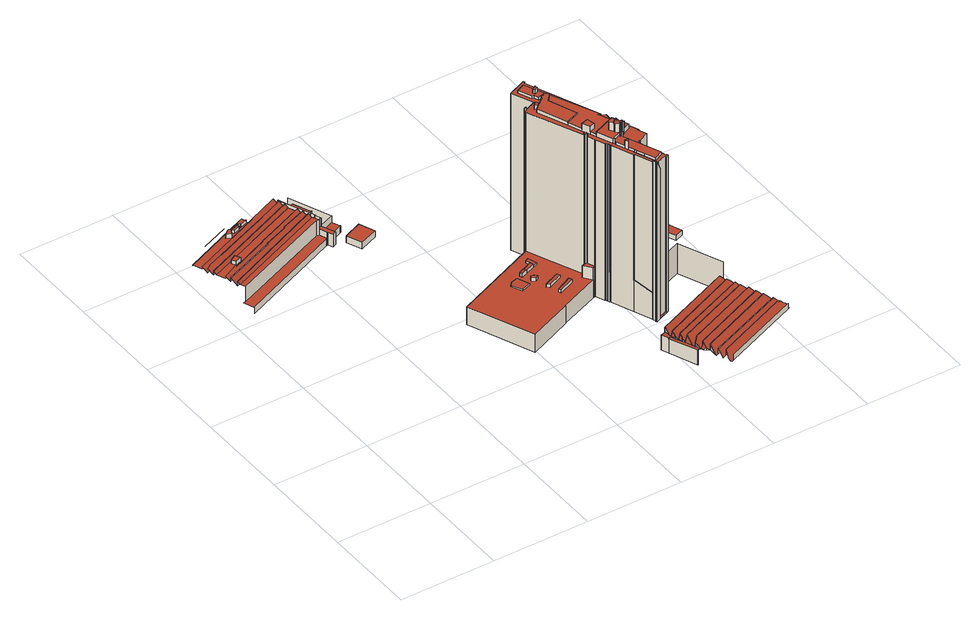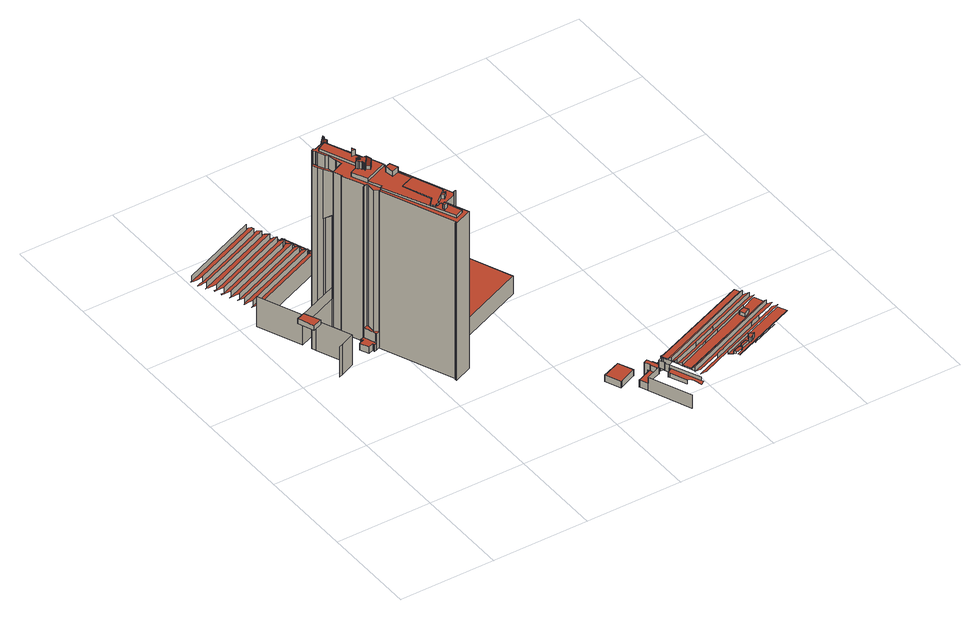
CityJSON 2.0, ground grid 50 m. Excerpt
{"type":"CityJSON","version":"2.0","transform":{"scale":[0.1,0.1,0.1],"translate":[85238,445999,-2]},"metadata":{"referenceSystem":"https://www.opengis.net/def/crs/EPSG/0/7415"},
"CityObjects":{
"building1":{"type":"Building","attributes":{"b3_bag_bag_overlap":0,"b3_dak_type":"slanted","b3_h_dak_50p":8.63,"b3_h_dak_70p":10.26,"b3_h_dak_max":26.25,"b3_h_dak_min":-1.54,"b3_h_maaiveld":-1,"b3_kas_warenhuis":false,"b3_mutatie_ahn3_ahn4":false,"b3_opp_buitenmuur":28676.54,"b3_opp_dak_plat":14548.22,"b3_opp_dak_schuin":4583.28,"b3_opp_grond":20533.47,"b3_opp_scheidingsmuur":342.63,"b3_reconstructie_onvolledig":false,"b3_rmse_lod12":5.09,"b3_rmse_lod13":1.66,"b3_rmse_lod22":0.667,"b3_val3dity_lod12":"[]","b3_val3dity_lod13":"[]","b3_val3dity_lod22":"[]","b3_volume_lod12":193575.48,"b3_volume_lod13":195659.55,"b3_volume_lod22":186169.72,"geconstateerd":false,"oorspronkelijkbouwjaar":1957,"status":"Pand in gebruik"},"children":["building1-1"]},
"building1-1":{"type":"BuildingPart","parents":["building1"],"geometry":[{"type":"MultiSurface","lod":"2.2","boundaries":[[[0,1,2,3]],[[4,5,1,0]],[[0,3,6,4]],[[7,8,9,10,11]],[[3,2,12,6]],[[13,14,15,16]],[[6,12,5,4]],[[17,18,19,20]],[[21,22,23]],[[24,25,26,27,28]],[[29,30,31,32]],[[33,34,30,29]],[[35,36,13,16,37,38,39,40,41,42,43,44,45,46,47]],[[48,49,50,31]],[[51,52,53,54,55]],[[17,20,56,57,58,59,60,61,9,8,62,63,64,65,66,67,68,69]],[[29,32,70,71,33]],[[31,30,34,72,73,74,75,76,77,78,79,80,24,28,81,48]],[[71,72,34,33]],[[32,31,50,82,73,70]],[[83,84,85,86,87,88,89,90,91,15,14,92,93,94,95,96,97,98]],[[22,21,99]],[[70,73,72,71]],[[19,18,100,101,102,103,104,105,106,107,108,109],[2,1,5,12]],[[73,82,110,74]],[[74,110,111,75]],[[112,75,111,113,114]],[[115,116,44,43,117,118]],[[119,105,120,115,118]],[[114,113,121,122]],[[123,124,125,126,127,128]],[[129,130,123,128]],[[131,132,133,134]],[[36,92,14,13]],[[135,76,75,112]],[[136,62,8,7]],[[69,100,18,17]],[[114,122,137,138,135,112]],[[49,139,140,141,142,143,144,145,146,147,121,113,111,110,82,50]],[[83,148,139,49,48,84]],[[122,121,147,137]],[[137,147,146,138]],[[149,150,151,152,153,54,53,154,155,156,157,131,134]],[[138,146,145,76,135]],[[76,145,144,77]],[[77,144,143,78]],[[158,78,143,142,159]],[[160,79,78,158]],[[159,142,141,161]],[[160,158,159,161,162,163,164]],[[68,101,100,69]],[[161,141,140,165,162]],[[166,63,62,136]],[[162,165,167,163]],[[165,140,139,148]],[[168,169,170,171,166,136,7,11,172,126,125,173,174]],[[171,64,63,166]],[[175,176,130,129,51,55,177,178,179]],[[104,120,105]],[[67,102,101,68]],[[170,180,65,64,171]],[[44,116,45]],[[120,104,181,116,115]],[[103,182,181,104]],[[102,183,182,103]],[[183,102,67,66]],[[65,180,66]],[[169,184,180,170]],[[168,185,184,169]],[[186,174,173]],[[174,186,185,168]],[[125,124,173]],[[130,187,124,123]],[[55,54,153,188,177]],[[134,133,189,149]],[[176,190,187,130]],[[149,189,191,150]],[[150,191,192,151]],[[175,193,190,176]],[[179,194,193,175]],[[177,188,195,178]],[[151,192,196,152]],[[178,195,197,194,179]],[[188,153,152,198]],[[198,152,196,199,200]],[[200,199,201,202]],[[203,204,205,206]],[[194,197,207,208]],[[209,207,197,195,188,198,200,202,210,211,212]],[[213,214,215,216,217,218,219,220,221,222,205,204,223,224,225,226]],[[202,201,227,210]],[[204,228,229,223]],[[223,229,230,224]],[[231,232,233,234]],[[235,236,228,204,203]],[[237,238,232,231]],[[208,207,239,240,238,237]],[[209,241,239,207]],[[234,233,236,235]],[[212,242,241,209]],[[211,243,242,212]],[[210,227,244,243,211]],[[243,244,245,246]],[[246,245,247,248]],[[224,230,249,225]],[[226,250,251,213]],[[225,249,250,226]],[[241,242,243,246,248,252,253,254,255,256,257,240,239]],[[238,240,257,258]],[[248,247,259,252]],[[258,257,260,261,262]],[[256,263,260,257]],[[252,259,264,253]],[[253,264,265,254]],[[255,266,263,256]],[[254,265,266,255]]],"semantics":{"surfaces":[{"type":"WallSurface","on_footprint_edge":false},{"type":"RoofSurface"},{"type":"WallSurface","on_footprint_edge":true}],"values":[0,0,1,0,0,0,0,0,0,0,0,0,1,0,0,1,1,1,0,0,1,0,0,1,0,0,0,0,1,0,0,1,2,0,0,0,0,1,1,0,0,0,1,0,0,0,0,0,0,1,0,0,0,0,0,1,0,1,0,0,0,0,0,0,0,0,0,0,0,0,0,0,0,0,2,0,2,2,0,0,0,2,0,0,2,2,0,0,1,1,2,0,0,0,0,0,0,0,0,0,0,2,2,2,0,0,0,1,0,2,2,2,2,2,2,2]}}]},
"building2":{"type":"Building","attributes":{"b3_dak_type":"slanted","b3_h_dak_50p":9.5,"b3_h_dak_70p":16.16,"b3_h_dak_max":95.53,"b3_h_dak_min":0,"b3_h_maaiveld":-0.699,"b3_kas_warenhuis":false,"b3_mutatie_ahn3_ahn4":false,"b3_opp_buitenmuur":37404.99,"b3_opp_dak_plat":9185.78,"b3_opp_dak_schuin":8436.25,"b3_opp_grond":14200.08,"b3_opp_scheidingsmuur":0,"b3_reconstructie_onvolledig":false,"b3_rmse_lod12":20.87,"b3_rmse_lod13":2.45,"b3_rmse_lod22":0.759,"b3_val3dity_lod12":"[]","b3_val3dity_lod13":"[]","b3_val3dity_lod22":"[303]","b3_volume_lod12":239375.83,"b3_volume_lod13":277302.59,"b3_volume_lod22":269147.59,"geconstateerd":false,"oorspronkelijkbouwjaar":1972,"status":"Pand in gebruik"},"children":["building2-1"]},
"building2-1":{"type":"BuildingPart","parents":["building2"],"geometry":[{"type":"MultiSurface","lod":"2.2","boundaries":[[[267,268,269,270]],[[270,269,271,272]],[[273,274,268,267]],[[275,276,277,278]],[[279,280,276,275]],[[279,275,278,281,282]],[[278,277,283,281]],[[282,284,280,279]],[[272,271,285,286]],[[281,283,284,282]],[[287,288,289,290]],[[291,292,293,294]],[[294,293,295,296]],[[297,298,287,290]],[[299,300,301,302]],[[298,303,304,288,287]],[[290,289,305,306,297]],[[307,308,292,291]],[[309,310,311,312]],[[294,296,313,314,307,291]],[[315,316,273,267,270,272,286,317,318],[283,277,276,280,284],[319,320,321,322,323,305,289,288,304,324,325],[295,293,292,308,326,327],[301,300,328,329],[330,311,310,331]],[[314,326,308,307]],[[296,295,327,313]],[[313,327,326,314]],[[297,306,303,298]],[[332,328,300,299]],[[333,303,306,334]],[[302,335,332,299]],[[302,301,329,335]],[[336,331,310,309]],[[333,337,324,304,303]],[[306,305,323,338,334]],[[312,339,336,309]],[[312,311,330,339]],[[286,285,340,317]],[[341,342,343,344,345]],[[334,338,337,333]],[[346,347,342,341]],[[348,325,324,337]],[[349,320,319,350]],[[350,319,325,348]],[[351,352,347,346]],[[344,343,353,354]],[[345,344,355,356]],[[349,350,348,337,338,357,358]],[[359,360,361,362,351,346,341,345,356]],[[338,323,322,357]],[[358,321,320,349]],[[354,353,363,364]],[[362,365,352,351]],[[366,367,368,369]],[[335,329,328,332]],[[364,363,367,366,370]],[[356,355,371,372]],[[373,372,371,374]],[[360,375,361]],[[376,377,374]],[[378,359,356]],[[359,379,375,360]],[[370,366,380,381]],[[382,376,383,384]],[[385,386,372,373]],[[386,387,378,356,372]],[[384,383,388,389]],[[381,390,391,392,393,394,395,396,397,388,383,376,374,371,355,344,354,364,370]],[[398,362,361]],[[399,389,388,397,400]],[[387,401,379,359,378]],[[339,330,331,336]],[[357,322,321,358]],[[400,397,402]],[[403,404,365,362,398]],[[389,399,405]],[[406,387,386,385]],[[407,382,384,389,405]],[[407,408,377,376,382]],[[396,409,397]],[[381,380,410,390]],[[411,396,395]],[[394,412,395]],[[413,394,393,414]],[[415,402,397,409]],[[390,410,416,391]],[[417,418,416,410]],[[414,393,392,419]],[[420,421,422,423]],[[424,417,421,420]],[[425,415,409,396,411]],[[419,392,391]],[[415,426,402]],[[423,422,427,428]],[[423,428,429,424,420]],[[429,430,418,417,424]],[[431,432,412,394,413]],[[428,427,433]],[[434,435,436,437]],[[438,439,430,429]],[[440,441,442,443,444]],[[445,446,274,273,447]],[[443,442,446,445]],[[448,449,440,444]],[[444,443,450,448]],[[449,451,452,441,440]],[[448,450,451,449]],[[447,273,316,453]],[[454,318,317,455]],[[456,315,318,454]],[[457,453,316,315,456,458]],[[455,317,340,459,460]],[[458,456,461,462]],[[463,464,461,456,454,455,460,465]],[[457,458,462,466,467,468]],[[462,461,464,469,466]],[[460,459,470,465]],[[471,465,470,472,473]],[[466,469,474,467]],[[468,475,453,457]],[[473,472,476,477]],[[469,464,463,478]],[[479,480,481,482,483]],[[478,463,465,471]],[[467,474,475,468]],[[484,485,452,451]],[[477,476,486,487]],[[488,489,480,479]],[[487,486,490,491]],[[491,490,492,493,494]],[[495,496,497,498]],[[493,492,499,500]],[[482,481,501,502]],[[498,497,489,488,503]],[[504,500,499,505,506,507]],[[506,505,508,509]],[[494,493,510,511]],[[500,512,510,493]],[[513,512,500,504]],[[507,506,514,515]],[[516,514,506,509]],[[517,516,509,518]],[[511,510,512,513]],[[515,514,516,517]],[[519,502,501,520,521,522]],[[503,523,495,498]],[[518,509,508,524,525,526]],[[521,520,527,528]],[[503,488,529,523]],[[523,529,530,496,495]],[[531,528,527,532,533]],[[526,525,534,535]],[[536,537,485,484]],[[525,524,538,539]],[[540,541,542,543]],[[525,539,544,534]],[[545,546,541,540]],[[547,548,546,545]],[[535,534,544,549]],[[550,551,502,519]],[[550,519,522,552]],[[522,521,553,552]],[[554,539,538,548,547]],[[533,532,555,556,557]],[[556,555,558,559]],[[559,558,560,561]],[[549,544,539,554]],[[562,561,560,563,564,565]],[[557,556,566,567]],[[554,547,545,540,543,568,569,570,549]],[[564,563,571,572]],[[573,574,575,571]],[[576,577,574,573]],[[575,574,577,578]],[[572,571,575,578,579]],[[577,580,581,578]],[[565,582,562]],[[483,482,583,584]],[[579,578,581,585,586]],[[543,542,587,588,568]],[[582,589,561,562]],[[590,591,580,577,576]],[[565,564,589,582]],[[592,593,530,529]],[[552,553,551,550]],[[569,594,570]],[[595,596,597,598]],[[586,585,599,600,601]],[[600,599,591,590]],[[556,559,561,589,564,572,579,586,601,602,603,604,605,566]],[[568,588,606,569]],[[598,597,607,608]],[[529,488,479,483,584,609,610,611,612,613,614,592]],[[567,566,605,615]],[[608,607,616,617]],[[617,616,618,619]],[[620,621,622,623,624,625,626,627,628,629,630,631,632,633,634,635,636,637,638,639,640,641,642,536,484,451,450,443,445,447,453,475,474,469,478,471,473,477,487,491,494,511,513,504,507,515,517,518,526,535,549,570,594,643,644,645,646,647,648,649],[555,532,527,520,501,481,480,489,497,496,530,593,650,651,652,653,618,616,607,597,596,654,655,656,657,658,659,660,661,662,663,664,665,666,667,668,669,670,600,590,576,573,571,563,560,558]],[[671,654,596,595]],[[614,650,593,592]],[[502,551,553,521,528,672,673,674,671,595,598,608,617,619,675,676,677,678,679,583,482],[680,681,682,683,684]],[[685,686,687,688,689]],[[690,683,682,691]],[[642,692,537,536]],[[688,687,693,694]],[[594,569,606,695,643]],[[584,583,679,609]],[[689,688,696]],[[697,698,686,685]],[[613,651,650,614]],[[601,600,670,602]],[[619,618,653,675]],[[615,605,604,699]],[[695,606,588,700]],[[588,587,701,700]],[[694,693,702,703]],[[699,604,603,704]],[[705,697,685,689,696]],[[706,684,683,690]],[[707,672,528,531]],[[691,682,681,708]],[[708,709,706,690,691]],[[704,603,669,668,710]],[[439,711,712,713,714,715,431,413,414,419,391,416,418,430]],[[612,676,652,651,613]],[[609,679,678,610]],[[703,702,716,717]],[[710,668,667,718]],[[719,403,398,361,375,379,401,720,721,722]],[[723,720,401,387,406]],[[708,681,680,709]],[[718,667,666,724]],[[709,680,684,706]],[[533,557,567,615,699,704,710,718,724,725,716,702,693,687,686,698,726,727,728,729,730,731,732,733,734,735,736,737,738,739,707,531]],[[675,653,652,676]],[[740,705,696]],[[602,670,669,603]],[[705,726,698,697]],[[432,741,742,743,425,411,395,412]],[[724,666,665,725]],[[725,665,664,744]],[[717,716,745,746]],[[611,677,676,612]],[[399,400,402,426,747,748,749,750,407,405]],[[746,745,751,752]],[[744,664,663,753]],[[752,751,754,755]],[[755,754,756,757]],[[744,753,758,759,760,761,756,754,751,745,716,725]],[[717,746,752,755,757,762,763,764,765,766,767,768,769,770,771,772,773,774,775,740,696,688,694,703]],[[775,727,726,705,740]],[[776,758,753,777]],[[743,747,426,415,425]],[[777,753,663,662,778]],[[779,759,758,776]],[[757,756,761,762]],[[773,729,728,774]],[[621,780,781,622]],[[610,678,677,611]],[[643,695,700,644]],[[774,728,727,775]],[[622,781,782,783,784,623]],[[772,730,729,773]],[[620,785,780,621]],[[623,784,786,787,624]],[[778,662,661,788]],[[789,763,760,759,779]],[[788,790,791,792,793,789,779,776,777,778]],[[624,787,794,625]],[[762,761,760,763]],[[793,764,763,789]],[[792,765,764,793]],[[788,661,660,790]],[[771,731,730,772]],[[790,660,659,738,791]],[[791,738,737,765,792]],[[770,732,731,771]],[[644,700,701,795,645]],[[769,733,732,770]],[[649,796,785,620]],[[787,786,797,798]],[[799,800,783,782]],[[801,802,782,781]],[[625,794,803,626]],[[648,804,796,649]],[[803,794,787,798,805]],[[647,806,804,648]],[[780,785,796,804,806,807,808,809,801,781]],[[765,737,736,766]],[[768,734,733,769]],[[646,807,806,647]],[[802,810,811,812,799,782]],[[626,803,805,627]],[[645,795,813,807,646]],[[798,797,814,805]],[[767,735,734,768]],[[674,655,654,671]],[[811,815,816,817,812]],[[812,817,800,799]],[[766,736,735,767]],[[627,805,814,818,628]],[[640,819,820,641]],[[810,821,815,811]],[[802,822,821,810]],[[809,823,822,802,801]],[[807,813,824,808]],[[641,820,692,642]],[[808,824,823,809]],[[738,659,658,739]],[[672,657,656,673]],[[673,656,655,674]],[[639,825,826,819,640]],[[739,658,657,672,707]],[[628,818,827,629]],[[828,711,439,438]],[[638,829,825,639]],[[830,831,832,833,834,835,836,837,838,839,840,841,842,843,844,845,846,847,848]],[[635,849,850,636]],[[406,385,373,374,377,408,851,852,853,854,855,856,723]],[[857,858,435,434]],[[859,860,826,825]],[[637,861,829,638]],[[833,862,863,834]],[[636,850,861,637]],[[864,865,866,867,868,869]],[[825,829,861,850,849,870,871,872,859]],[[634,870,849,635]],[[872,873,874,860,859]],[[631,875,876,877,632]],[[632,877,878,879,633]],[[630,880,875,631]],[[871,881,873,872]],[[629,827,882,880,630]],[[870,883,881,871]],[[828,438,429,428,433,435,858,884,885,886,887]],[[719,888,889,404,403]],[[890,891,876,875]],[[633,879,883,870,634]],[[882,892,893,890,875,880]],[[893,894,891,890]],[[895,892,882,827]],[[896,897,874,873]],[[750,898,851,408,407]],[[892,899,894,893]],[[879,878,900,901]],[[902,903,899,892,895]],[[904,905,906,907]],[[907,906,908,909]],[[909,908,897,896]],[[896,873,881,883,879,901,910,911,912,913,914,904,907,909]],[[911,915,916,912]],[[910,917,915,911]],[[901,900,917,910]],[[715,918,741,432,431]],[[914,919,905,904]],[[912,916,920,913]],[[921,922,844,843,923]],[[913,920,919,914]],[[924,925,926,927,928,929,930,857,434,437,931,932,867,866]],[[817,816,933,934]],[[869,935,936,863,862,937,938,939,940,941,942,864]],[[943,944,903,902]],[[945,946,947,948]],[[948,947,944,943]],[[888,719,722]],[[949,950,951,952]],[[934,933,953,954]],[[955,956,946,945]],[[957,958,950,949]],[[952,959,957,949]],[[952,951,960,959]],[[961,962,956,955]],[[959,960,958,957]],[[963,964,962,961]]],"semantics":{"surfaces":[{"type":"WallSurface","on_footprint_edge":true},{"type":"WallSurface","on_footprint_edge":false},{"type":"RoofSurface"}],"values":[0,0,0,1,1,2,1,1,0,1,1,1,1,2,1,1,1,1,1,2,2,1,1,1,1,1,2,2,1,1,1,1,2,1,0,0,1,0,1,1,1,0,0,1,2,2,1,1,0,0,0,1,0,1,1,1,1,1,1,1,1,1,2,1,2,1,1,1,1,1,1,0,1,1,2,1,1,1,1,1,1,2,1,1,1,1,1,1,1,1,1,2,1,1,1,1,1,0,0,0,2,1,0,1,1,1,1,1,0,1,2,2,1,0,0,1,1,0,1,1,1,1,0,0,1,0,0,1,0,1,1,0,0,1,2,1,1,2,1,1,1,1,2,0,1,1,1,1,1,0,0,0,2,0,0,1,1,2,1,0,1,1,1,1,1,1,2,1,1,1,2,1,0,2,1,0,0,1,0,1,1,1,1,1,0,0,2,1,1,2,1,1,1,2,1,1,2,1,1,0,1,1,1,1,1,1,1,1,1,2,0,1,1,2,1,1,1,2,1,2,1,1,1,1,2,1,1,1,1,2,1,1,1,1,2,1,1,1,1,2,1,1,1,1,2,2,1,1,1,1,1,1,1,1,1,1,1,1,1,1,1,1,1,2,1,1,1,1,1,1,1,1,1,0,1,1,1,1,1,1,1,2,1,2,1,1,1,2,1,0,1,1,1,0,1,1,1,0,0,0,0,0,0,0,1,1,1,0,1,1,1,1,2,1,2,1,0,1,1,1,1,2,1,0,0,0,1,1,1,1,2,0,0,1,2,0,1,0,1,0,0,0,0,0,0,2,0,0,0,1,0,0,1,0,2,0,2,0,0,0,1,1,0,0,1,2,1,0,1,0]}}]},
"building3":{"type":"Building","attributes":{"b3_dak_type":"horizontal","b3_h_dak_50p":2.84,"b3_h_dak_70p":2.86,"b3_h_dak_max":3.03,"b3_h_dak_min":2.74,"b3_h_maaiveld":-0.611,"b3_kas_warenhuis":false,"b3_mutatie_ahn3_ahn4":false,"b3_opp_buitenmuur":130.46,"b3_opp_dak_plat":88.42,"b3_opp_dak_schuin":0,"b3_opp_grond":88.24,"b3_opp_scheidingsmuur":0,"b3_reconstructie_onvolledig":false,"b3_rmse_lod12":0.0324,"b3_rmse_lod13":0.0324,"b3_rmse_lod22":0.0299,"b3_val3dity_lod12":"[]","b3_val3dity_lod13":"[]","b3_val3dity_lod22":"[]","b3_volume_lod12":306.03,"b3_volume_lod13":306.03,"b3_volume_lod22":305.13,"geconstateerd":false,"oorspronkelijkbouwjaar":1960,"status":"Pand in gebruik"},"children":["building3-1"]},
"building3-1":{"type":"BuildingPart","parents":["building3"],"geometry":[{"type":"Solid","lod":"2.2","boundaries":[[[[965,966,967,968,969,970,971,972]],[[973,970,969,974]],[[975,966,965,976]],[[976,965,972,977]],[[978,968,967,979]],[[979,967,966,975]],[[980,971,970,973]],[[974,969,968,978]],[[977,972,971,980]],[[977,980,973,974,978,979,975,976]]]],"semantics":{"surfaces":[{"type":"GroundSurface"},{"type":"WallSurface","on_footprint_edge":true},{"type":"RoofSurface"}],"values":[[0,1,1,1,1,1,1,1,1,2]]}}]}
},
"vertices":[
[152,1790,153],[152,1790,133],[164,1769,133],[164,1769,153],[182,1808,153],[182,1808,133],[194,1780,153],[354,1799,146],[354,1799,124],[81,1690,127],[81,1690,129],[81,1690,149],[194,1780,132],[189,1870,148],[189,1870,124],[138,1849,124],[138,1849,148],[347,1829,146],[347,1829,132],[151,1747,133],[151,1747,145],[256,1998,146],[256,1998,147],[115,1940,146],[355,2021,135],[355,2021,133],[355,2021,132],[4,1876,132],[4,1876,133],[230,1950,158],[230,1950,134],[255,1940,133],[255,1940,158],[249,1967,158],[249,1967,134],[567,2024,146],[442,1972,146],[54,1815,148],[54,1812,146],[34,1803,146],[33,1803,146],[36,1799,143],[43,1782,129],[46,1775,123],[578,1996,123],[576,1999,126],[573,2007,132],[574,2007,132],[246,1923,133],[246,1923,131],[255,1940,131],[111,1617,132],[111,1617,129],[111,1617,48],[634,1829,48],[634,1829,133],[151,1752,149],[77,1716,145],[71,1714,145],[70,1714,145],[76,1702,136],[80,1693,129],[353,1803,127],[480,1853,125],[480,1856,127],[614,1908,125],[614,1910,126],[603,1936,146],[433,1865,146],[346,1830,147],[269,1969,158],[261,1971,158],[261,1971,134],[269,1969,134],[271,1971,134],[277,1974,134],[319,1988,134],[322,1989,134],[324,1989,134],[330,2000,135],[358,2013,135],[23,1830,132],[269,1969,130],[393,1984,147],[246,1923,146],[23,1830,145],[22,1830,145],[24,1827,143],[31,1811,129],[34,1803,122],[54,1812,122],[54,1815,124],[442,1972,122],[567,2024,122],[565,2029,126],[562,2035,132],[561,2036,133],[561,2037,134],[555,2052,147],[257,1999,146],[346,1830,132],[433,1865,132],[603,1936,131],[586,1980,131],[584,1979,131],[318,1869,132],[52,1759,133],[71,1714,133],[77,1716,133],[151,1752,133],[271,1971,130],[277,1974,130],[277,1974,148],[283,1962,131],[283,1962,148],[578,1996,146],[578,1996,126],[46,1775,129],[46,1775,146],[52,1759,132],[584,1979,132],[316,1972,130],[316,1972,147],[626,1880,147],[626,1880,126],[626,1880,123],[95,1656,119],[95,1656,129],[95,1656,144],[100,1643,132],[632,1864,133],[122,1564,48],[122,1564,10],[657,1785,10],[657,1785,48],[319,1988,147],[353,1803,149],[319,1978,147],[322,1979,147],[393,1984,130],[372,1997,130],[332,1983,130],[333,1986,130],[324,1989,130],[322,1989,130],[319,1988,130],[322,1979,130],[319,1978,130],[393,1984,132],[657,1786,48],[660,1787,48],[660,1786,48],[665,1789,48],[649,1830,48],[98,1612,48],[103,1600,48],[120,1562,48],[122,1563,48],[324,1989,148],[333,1986,148],[330,2000,147],[332,1983,148],[372,1997,147],[362,2002,147],[358,2013,147],[372,1997,133],[480,1853,147],[362,2002,133],[621,1892,133],[619,1897,138],[614,1908,147],[480,1856,150],[90,1668,129],[624,1885,126],[622,1890,131],[647,1834,133],[638,1858,133],[649,1830,133],[651,1831,133],[649,1835,133],[614,1908,126],[584,1979,126],[586,1980,126],[603,1936,126],[619,1897,126],[621,1892,126],[622,1890,126],[632,1864,127],[649,1830,81],[657,1786,10],[638,1858,126],[660,1787,10],[660,1786,10],[647,1834,127],[649,1835,127],[651,1831,81],[665,1789,10],[649,1835,81],[665,1789,81],[667,1789,10],[667,1789,81],[678,1763,10],[678,1763,81],[649,1899,126],[649,1899,110],[581,2049,108],[581,2049,126],[668,1843,81],[668,1843,126],[673,1833,81],[698,1772,81],[687,1800,81],[686,1801,81],[632,2013,110],[620,2015,109],[620,2016,109],[610,2034,109],[596,2075,109],[582,2064,108],[579,2061,108],[578,2061,108],[579,2058,108],[583,2050,108],[650,1899,110],[647,1906,110],[672,1923,111],[667,1930,111],[698,1772,10],[649,1899,85],[650,1899,85],[647,1906,85],[655,1873,126],[655,1873,85],[659,1875,85],[659,1875,126],[659,1876,126],[659,1876,85],[669,1843,126],[669,1843,85],[668,1843,48],[669,1843,48],[673,1833,48],[686,1801,48],[687,1800,48],[687,1800,10],[693,1791,10],[693,1791,48],[690,1799,10],[690,1799,48],[672,1923,85],[667,1930,85],[632,2013,85],[762,1829,48],[762,1828,48],[765,1829,48],[764,1832,48],[763,1832,48],[746,1874,48],[746,1874,84],[762,1829,10],[746,1874,10],[657,2089,10],[657,2089,84],[763,1832,10],[762,1828,10],[765,1829,10],[764,1832,10],
[853,967,113],[853,967,13],[991,631,13],[991,631,113],[1219,726,13],[1219,726,113],[1294,1150,113],[1294,1150,13],[1096,976,121],[1096,976,113],[1121,921,113],[1121,921,121],[1111,992,122],[1111,992,113],[1171,938,122],[1145,1000,122],[1171,938,113],[1145,1000,113],[1218,726,13],[1218,726,113],[1170,1016,135],[1170,1016,113],[1175,1002,113],[1175,1002,135],[1199,973,131],[1199,973,113],[1193,957,113],[1193,957,131],[1213,947,113],[1213,947,132],[1206,1014,133],[1199,1029,133],[1224,886,129],[1224,886,113],[1236,874,113],[1236,874,129],[1199,1029,130],[1199,1029,113],[1206,1014,113],[1206,1014,130],[1214,966,132],[1214,966,113],[1249,826,130],[1249,826,113],[1254,813,113],[1254,813,130],[1226,956,132],[1215,968,132],[1411,855,113],[1414,871,113],[1424,810,113],[1395,852,113],[1254,1061,113],[1246,1080,113],[1264,1089,113],[1279,1043,113],[1256,1034,113],[1251,1053,113],[1254,1054,113],[1215,968,113],[1226,956,113],[1304,922,113],[1313,908,113],[1338,847,113],[1330,864,113],[1304,922,128],[1251,1053,130],[1256,1034,130],[1313,908,128],[1330,864,130],[1251,1053,123],[1256,1034,122],[1338,847,130],[1424,810,13],[1462,331,97],[1462,331,13],[1478,293,13],[1478,293,93],[1478,293,97],[1473,335,97],[1473,335,13],[1254,1054,123],[1246,1080,123],[1254,1061,123],[1474,334,97],[1474,334,13],[1536,152,13],[1536,152,97],[1493,299,93],[1493,299,97],[1279,1043,123],[1264,1089,124],[1498,301,97],[1493,307,97],[1493,308,97],[1489,340,97],[1537,152,13],[1537,152,97],[1489,340,13],[1538,150,96],[1538,150,13],[1537,149,13],[1537,149,96],[1538,150,97],[1501,279,93],[1501,279,97],[1501,279,105],[1507,264,94],[1493,307,96],[1508,262,94],[1508,262,92],[1498,301,106],[1498,301,91],[1545,152,96],[1545,152,97],[1508,262,96],[1515,243,94],[1515,243,96],[1505,287,109],[1505,287,108],[1503,303,115],[1516,244,94],[1516,244,98],[1552,153,97],[1552,155,96],[1552,166,96],[1545,174,96],[1542,180,96],[1537,192,96],[1536,195,95],[1522,231,95],[1489,340,121],[1516,244,107],[1522,231,97],[1503,303,91],[1523,231,97],[1489,342,122],[1489,342,13],[1521,251,110],[1503,303,121],[1522,268,122],[1522,268,92],[1536,195,94],[1552,153,96],[1536,195,98],[1542,180,86],[1542,180,116],[1545,174,111],[1538,238,124],[1552,153,95],[1555,153,96],[1555,153,94],[1552,166,103],[1555,149,97],[1555,149,96],[1559,139,96],[1559,139,97],[1555,153,99],[1538,238,127],[1538,238,97],[1568,132,96],[1568,132,106],[1568,153,121],[1568,153,90],[1568,206,127],[1568,206,97],[1580,123,96],[1585,125,127],[1585,125,96],[1583,84,96],[1583,84,99],[1569,162,127],[1569,162,96],[1292,1158,913],[1292,1158,13],[1293,1156,13],[1293,1156,895],[1293,1156,913],[1295,1150,895],[1295,1150,13],[1294,1150,895],[1302,1160,913],[1301,1162,913],[1302,1160,895],[1301,1162,895],[1301,1162,13],[1414,871,895],[1395,852,182],[1424,810,182],[1411,855,182],[1414,871,909],[1411,855,907],[1433,814,13],[1433,814,182],[1420,856,182],[1420,856,909],[1438,813,182],[1421,854,182],[1434,812,182],[1421,854,909],[1424,855,909],[1423,865,910],[1421,854,895],[1434,812,13],[1434,812,895],[1435,811,13],[1435,811,895],[1424,855,895],[1423,865,895],[1437,812,13],[1437,812,895],[1438,813,895],[1333,1122,913],[1333,1122,895],[1396,970,895],[1396,970,908],[1396,970,913],[1361,1187,895],[1361,1187,13],[1457,764,13],[1457,764,895],[1356,1142,913],[1356,1142,895],[1460,765,13],[1460,765,895],[1463,758,13],[1463,758,182],[1463,758,895],[1353,1164,919],[1353,1164,895],[1336,1145,895],[1336,1145,917],[1465,755,13],[1465,755,182],[1425,900,895],[1425,900,908],[1356,1142,915],[1465,755,895],[1469,745,13],[1469,745,182],[1469,745,895],[1470,741,13],[1470,741,182],[1468,755,182],[1468,755,895],[1469,753,182],[1469,753,895],[1472,746,182],[1472,746,895],[1474,742,182],[1474,742,895],[1470,741,895],[1425,900,937],[1442,860,895],[1442,860,908],[1442,860,937],[1366,1149,915],[1517,628,13],[1517,628,190],[1517,628,895],[1454,830,895],[1454,830,908],[1366,1149,913],[1366,1149,895],[1454,830,920],[1489,747,895],[1489,747,920],[1520,630,190],[1520,630,895],[1315,1299,895],[1315,1299,13],[1558,533,13],[1558,533,158],[1558,514,915],[1558,514,13],[1560,507,13],[1560,507,915],[1560,534,158],[1560,515,908],[1560,515,13],[1554,532,908],[1554,532,13],[1560,534,894],[1461,912,936],[1461,912,908],[1469,868,937],[1469,868,908],[1558,533,898],[1495,745,895],[1495,745,908],[1495,745,920],[1493,736,895],[1493,736,908],[1512,692,895],[1512,692,908],[1512,692,939],[1519,674,895],[1519,674,908],[1519,674,939],[1497,752,908],[1497,752,920],[1584,517,859],[1580,527,859],[1565,522,894],[1531,646,895],[1531,646,908],[1530,645,895],[1530,645,182],[1531,646,182],[1534,635,895],[1534,635,182],[1535,635,182],[1535,635,908],[1534,635,13],[1535,635,13],[1531,692,939],[1467,998,908],[1467,998,913],[1552,595,13],[1552,595,908],[1584,517,13],[1584,517,14],[1531,692,908],[1574,541,894],[1574,541,13],[1398,1176,913],[1398,1176,895],[1580,527,894],[1344,1285,908],[1344,1285,895],[1371,1217,895],[1371,1217,908],[1575,541,13],[1575,541,894],[1575,541,908],[1620,564,908],[1538,763,908],[1537,761,908],[1534,767,908],[1580,527,14],[1379,1214,895],[1379,1214,908],[1410,1144,913],[1442,1180,914],[1425,1199,913],[1419,1194,913],[1412,1188,913],[1402,1188,913],[1534,767,920],[1382,1215,895],[1382,1215,908],[1392,1191,895],[1392,1191,908],[1614,606,894],[1604,616,894],[1595,657,894],[1595,658,894],[1594,661,894],[1587,694,895],[1596,698,895],[1596,696,895],[1600,700,894],[1652,724,894],[1632,767,894],[1638,766,894],[1590,881,895],[1603,887,895],[1601,891,895],[1580,883,895],[1577,890,895],[1579,937,895],[1554,950,895],[1561,953,895],[1405,1329,895],[1412,1332,895],[1410,1339,895],[1628,544,894],[1631,536,894],[1644,542,894],[1640,549,894],[1635,559,894],[1632,558,894],[1630,570,894],[1402,1188,895],[1412,1188,895],[1419,1194,895],[1419,1199,895],[1386,1304,895],[1550,947,895],[1540,943,895],[1569,878,895],[1606,797,895],[1563,779,895],[1561,778,895],[1563,775,895],[1557,776,895],[1556,775,895],[1551,766,895],[1548,773,895],[1546,772,895],[1546,769,895],[1544,770,895],[1538,763,895],[1620,564,894],[1386,1304,908],[1569,878,908],[1540,943,908],[1550,947,908],[1419,1199,908],[1419,1194,908],[1425,1199,908],[1442,1180,908],[1410,1144,908],[1405,1238,908],[1409,1228,908],[1392,1220,908],[1387,1232,908],[1406,1241,908],[1509,813,964],[1509,813,920],[1521,792,920],[1521,792,964],[1521,792,970],[1387,1232,932],[1392,1220,933],[1410,1339,13],[1525,784,920],[1525,784,964],[1628,544,20],[1526,798,963],[1524,829,943],[1524,829,920],[1537,761,920],[1631,536,20],[1631,536,13],[1541,773,920],[1541,773,963],[1538,763,920],[1540,815,941],[1406,1241,934],[1569,878,920],[1409,1228,934],[1405,1238,934],[1544,770,920],[1968,328,97],[1977,320,88],[1984,335,97],[1974,345,107],[1955,367,127],[1546,775,920],[1546,775,963],[1546,769,920],[1898,511,122],[1910,474,93],[1922,479,93],[1905,502,114],[1910,474,123],[1546,772,920],[1548,773,920],[1540,815,920],[1547,823,920],[1546,813,920],[1548,807,920],[1552,804,920],[1555,808,920],[1554,803,920],[1562,796,920],[1568,796,920],[1566,792,920],[1574,785,920],[1561,781,920],[1563,779,920],[1606,797,920],[1540,815,960],[1955,367,97],[1969,373,97],[1936,403,127],[1551,766,919],[1549,776,920],[1549,776,963],[1936,403,97],[1950,409,97],[1938,425,112],[1930,436,122],[1552,780,921],[1552,780,962],[1556,775,921],[1549,783,921],[1549,783,962],[1550,788,921],[1550,788,962],[1555,776,921],[1557,777,921],[1560,782,922],[1558,786,922],[1558,786,961],[1560,782,961],[1561,780,961],[1561,781,961],[1574,785,960],[1566,792,960],[1568,796,959],[1562,796,960],[1554,803,960],[1555,808,960],[1552,804,960],[1548,807,960],[1546,813,960],[1547,823,959],[1555,776,965],[1556,775,966],[1557,776,966],[1557,777,966],[1604,616,820],[1595,657,820],[1595,657,590],[1595,657,182],[1595,658,182],[1614,606,820],[1594,661,182],[1594,661,795],[1563,775,967],[1560,782,965],[1561,778,966],[1563,779,966],[1561,781,965],[1561,780,965],[1587,694,829],[1644,542,13],[1630,570,820],[1604,674,182],[1604,674,803],[1608,662,589],[1608,662,182],[1625,606,820],[1625,606,545],[1596,698,829],[1632,558,820],[1596,696,827],[1635,559,820],[1640,549,820],[1651,553,820],[1639,583,820],[1623,622,557],[1610,653,582],[1611,654,582],[1640,549,13],[1596,696,182],[1610,653,13],[1611,654,13],[1611,654,182],[1600,700,182],[1405,1329,13],[1412,1332,13],[1623,622,13],[1625,606,13],[1639,583,13],[1651,553,13],[1561,953,102],[1561,953,13],[1652,724,182],[1968,328,127],[1554,950,102],[2030,201,112],[2020,211,122],[2013,206,121],[2001,210,127],[1622,53,127],[1616,34,116],[1614,32,115],[1614,30,113],[1610,16,104],[1614,5,96],[1615,4,95],[1619,3,93],[1619,2,92],[1631,6,92],[2037,174,92],[2043,177,92],[2042,183,96],[2039,194,105],[2036,199,110],[1580,883,102],[1577,890,102],[1930,436,92],[1931,437,92],[1939,445,95],[1939,447,97],[1938,448,97],[1923,462,112],[1983,291,127],[1983,291,97],[1561,952,102],[1561,952,13],[1579,937,102],[2001,210,97],[1622,53,96],[2007,248,122],[2007,248,119],[2007,248,91],[1599,81,92],[1599,81,122],[1599,81,123],[1601,891,102],[1579,949,102],[1579,959,102],[1579,959,48],[1579,959,13],[1638,766,20],[1638,766,13],[1590,881,13],[1603,887,13],[1603,887,48],[1632,767,22],[1579,949,48],[1652,724,22],[1601,891,48],[1990,285,91],[1994,292,94],[1999,299,98],[1977,320,119],[1898,511,118],[1898,511,13],[1646,745,20],[1646,745,13],[1661,728,16],[1653,748,15],[1653,748,13],[1661,728,182],[1593,965,49],[1593,965,13],[1930,436,117],[1661,728,13],[1622,895,13],[1622,895,49],[1662,726,182],[1662,726,13],[1596,952,49],[1596,952,13],[1592,961,13],[1592,961,49],[1594,962,13],[1594,962,49],[1621,898,49],[1619,897,49],[1615,906,49],[1641,916,49],[1621,963,49],[1619,897,13],[1615,906,13],[1621,898,13],[1955,367,121],[1621,963,13],[1641,916,13],[2037,174,122],[2037,174,119],[1631,6,123],[2011,250,91],[2016,255,93],[2018,257,94],[2017,258,95],[2016,260,97],[2008,268,104],[1990,285,121],[1584,81,96],[1586,76,92],[1830,744,13],[1830,744,182],[1599,76,119],[1598,43,96],[2013,206,90],[2020,211,91],[2033,218,93],[2032,221,95],[2027,234,105],[2017,236,110],[1812,788,182],[1812,788,13],[1730,989,182],[1730,989,13],[1803,812,13],[1803,812,182],[1802,847,208],[1802,847,182],[1839,767,182],[1839,767,208],[1923,521,13],[1923,521,182],[1802,1019,182],[1802,1019,13],[1851,866,208],[1851,866,182],[1882,783,208],[1882,783,182],[1803,1019,182],[1803,1019,13],[1823,1027,182],[1823,1027,13],
[746,1756,14],[831,1792,14],[835,1794,14],[838,1795,14],[871,1715,14],[776,1676,14],[744,1754,14],[746,1755,14],[776,1676,48],[871,1715,48],[831,1792,49],[746,1756,49],[746,1755,49],[838,1795,49],[835,1794,49],[744,1754,49]
]}
